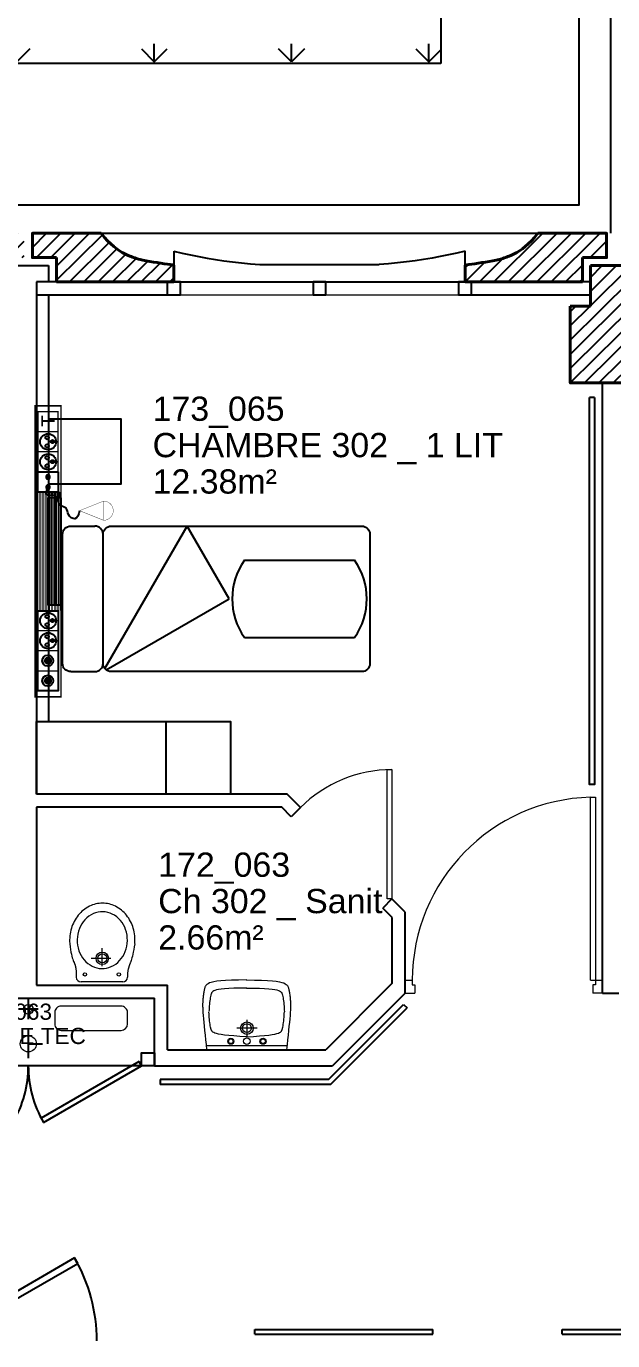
# Model space of a CAD drawing. Header units: metres. Extents: x 143.8 to 210.8, y 45.3 to 115.9.
# Drawn here: x 170.89 to 174.51, y 60.65 to 68.78 of the extents above; entities that cross this region are included whole.
import ezdxf

# ---------------------------------------------------------------- set-up
doc = ezdxf.new("R2010")
doc.units = ezdxf.units.M
doc.header["$LTSCALE"] = 0.6
doc.header["$MEASUREMENT"] = 0
doc.linetypes.add('CONTINU', pattern=[0])
doc.linetypes.add('HIDDEN2', pattern=[0.1875, 0.125, -0.0625])
doc.layers.get('0').update_dxf_attribs({"linetype": 'CONTINUOUS'})
for name, color, linetype in [('009 main courant', 181, 'CONTINUOUS'), ('010 Equipement CH', 7, 'CONTINUOUS'), ('400 Lits', 150, 'CONTINUOUS'), ('A_AGENC', 204, 'CONTINUOUS'), ('A_EQMP', 142, 'CONTINUOUS'), ('A_Etiqu_Gaine', 8, 'CONTINUOUS'), ('A_Etiqu_Gaine_code', 8, 'CONTINUOUS'), ('A_Etiqu_Local', 8, 'CONTINUOUS'), ('A_HACH_STRUC', 7, 'CONTINUOUS'), ('A_MUR_CLOIS', 8, 'CONTINU'), ('A_MURS_ALÈG', 7, 'CONTINU'), ('A_VEGETATION', 3, 'CONTINUOUS')]:
    doc.layers.add(name, color=color, linetype=linetype)
for name, color, linetype, lineweight in [('A_CHASS', 4, 'CONTINU', 0), ('A_MURS_STRU', 7, 'CONTINU', 40), ('A_PORTE', 8, 'CONTINU', 0), ('A_SANI', 5, 'CONTINU', 0)]:
    doc.layers.add(name, color=color, linetype=linetype, lineweight=lineweight)
doc.styles.add('Attribut', font='arial.ttf')
pattern_1 = [(0, (-148.712983, -85.579135), (0.0046875, 0.009375), [0, -0.009375])]

# ---------------------------------------------------------------- blocks, each defined once
blk = doc.blocks.new('TIRETTE-LIT')
at = {"layer": 'A_EQMP'}
h = blk.add_hatch(color=256, dxfattribs=at)
h.paths.add_polyline_path([(8.95, 3.75, 1), (6.05, 3.75, 1)])
h.paths.add_polyline_path([(6.05, -3.75, 1), (8.95, -3.75, 1)])
for p, q in [((0, 7.5), (0, -7.5)), ((15, 7.5), (0, 7.5)), ((15, -7.5), (15, 7.5)), ((0, -7.5), (15, -7.5))]:
    blk.add_line(p, q, dxfattribs=at)
at = {"layer": 'A_EQMP', "const_width": 0.24}
for points in [[(31.04, 21.42), (49.04, 28.62)], [(31.04, 21.42), (49.04, 14.22)], [(49.04, 28.62), (49.04, 14.22)]]:
    blk.add_lwpolyline(points, dxfattribs=at)
for points in [[(49.04, 14.22, 1), (49.04, 28.62, 1)], [(49.04, 27.42, 1.477033), (49.04, 27.42)]]:
    blk.add_lwpolyline(points, format="xyb", dxfattribs=at)
at = {"layer": 'A_EQMP'}
for centre in [(7.5, 3.75), (7.5, -3.75)]:
    blk.add_circle(centre, 1.45, dxfattribs=at)
blk.add_spline([(31.1, 21.54), (27.52, 27.45), (22.69, 24.22), (21.08, 19.57), (16.82, 17.32), (12.68, 10.42), (6.83, 9.91), (7.17, 3.87)], degree=3, dxfattribs=at)
blk = doc.blocks.new('A$C01C47C35')
at = {"layer": 'A_EQMP', "linetype": 'HIDDEN2'}
for points in [[(0.1237, 0.4052, 1), (0.0853, 0.4052, 1)], [(0.2478, 0.4052, 1), (0.2095, 0.4052, 1)], [(0.3424, 0.3767, 1), (0.3629, 0.3767, 1)], [(0.4665, 0.3767, 1), (0.487, 0.3767, 1)], [(1.4493, 0.3767, 1), (1.4697, 0.3767, 1)], [(1.5734, 0.3767, 1), (1.5939, 0.3767, 1)]]:
    blk.add_hatch(color=256, dxfattribs=at).paths.add_polyline_path(points)
at = {"layer": 'A_EQMP', "linetype": 'Continuous'}
h = blk.add_hatch(dxfattribs=at)
h.set_pattern_fill('DOTS', color=256, scale=0.15, style=0)
h.set_pattern_definition(pattern_1)
edge = h.paths.add_edge_path()
edge.add_line((1.2716, 0.4664), (1.2726, 0.4664))
edge.add_line((1.2726, 0.4664), (1.2726, 0.4839))
edge.add_line((1.2726, 0.4839), (0.5387, 0.4839))
edge.add_line((0.5387, 0.4839), (0.5387, 0.3239))
edge.add_line((0.5387, 0.3239), (0.574, 0.3239))
edge.add_line((0.574, 0.3239), (0.574, 0.4066))
edge.add_line((0.574, 0.4066), (0.905, 0.4066))
edge.add_line((0.905, 0.4066), (1.236, 0.4066))
edge.add_line((1.236, 0.4066), (1.236, 0.3499))
edge.add_spline(control_points=[(1.236, 0.3499), (1.2411, 0.3527), (1.2564, 0.3661), (1.2412, 0.4135), (1.2624, 0.4158), (1.2716, 0.4145)], knot_values=[28.337457, 28.337457, 28.337457, 28.337457, 30.502349, 36.382785, 39.476515, 39.476515, 39.476515, 39.476515], degree=3, periodic=0)
edge.add_line((1.2716, 0.4145), (1.2716, 0.4664))
at = {"layer": 'A_EQMP'}
h = blk.add_hatch(dxfattribs=at)
h.set_pattern_fill('PLASTI', color=1, scale=0.16551, style=0)
h.set_pattern_definition([(360, (-8.3594, 6.80946), (1e-17, 0.04137741), []), (360, (-8.3594, 6.81463), (1e-17, 0.04137741), []), (360, (-8.3594, 6.819804), (1e-17, 0.04137741), []), (360, (-8.3594, 6.83532), (1e-17, 0.04137741), [])])
h.paths.add_polyline_path([(1.236, 0.3239), (1.236, 0.4066), (0.905, 0.4066), (0.574, 0.4066), (0.574, 0.3239)])
at = {"layer": 'A_EQMP', "linetype": 'Continuous'}
h = blk.add_hatch(dxfattribs=at)
h.set_pattern_fill('DOTS', color=256, scale=0.15, style=0)
h.set_pattern_definition(pattern_1)
edge = h.paths.add_edge_path()
edge.add_spline(control_points=[(1.2716, 0.4145), (1.2624, 0.4158), (1.2412, 0.4135), (1.2564, 0.3661), (1.2411, 0.3527), (1.236, 0.3499)], knot_values=[28.337457, 28.337457, 28.337457, 28.337457, 31.431187, 37.311623, 39.476515, 39.476515, 39.476515, 39.476515], degree=3, periodic=0)
edge.add_line((1.236, 0.3499), (1.236, 0.3239))
edge.add_line((1.236, 0.3239), (1.2739, 0.3239))
edge.add_line((1.2739, 0.3239), (1.2739, 0.3423))
edge.add_line((1.2739, 0.3423), (1.2722, 0.3423))
edge.add_line((1.2722, 0.3423), (1.2722, 0.3423))
edge.add_line((1.2722, 0.3423), (1.2716, 0.3423))
edge.add_line((1.2716, 0.3423), (1.2716, 0.4145))
at = {"layer": 'A_EQMP'}
for p, q in [((0.574, 0.4066), (0.574, 0.3239)), ((0.905, 0.4066), (0.574, 0.4066)), ((0.905, 0.4066), (1.236, 0.4066)), ((1.236, 0.3239), (1.236, 0.4066)), ((0.574, 0.3239), (1.236, 0.3239))]:
    blk.add_line(p, q, dxfattribs=at)
for points, const_width in [([(1.805, 0.3239), (1.805, 0.4839), (0.005, 0.4839), (0.005, 0.3239)], 0.01), ([(0.5378, 0.3423), (0.5378, 0.4664), (0.0412, 0.4664), (0.0412, 0.3423)], 0.00828), ([(1.7688, 0.3423), (1.7688, 0.4664), (1.2722, 0.4664), (1.2722, 0.3423)], 0.00828)]:
    blk.add_lwpolyline(points, close=True, dxfattribs=dict(at, const_width=const_width))
at = {"layer": 'A_EQMP', "linetype": 'Continuous'}
blk.add_lwpolyline([(0.0412, 0.4664), (0.5378, 0.4664), (0.5378, 0.3423), (0.0412, 0.3423)], close=True, dxfattribs=at)
at = {"layer": 'A_EQMP', "const_width": 0.00828}
for points in [[(0.1654, 0.4664), (0.1654, 0.3423)], [(0.2895, 0.4664), (0.2895, 0.3423)], [(0.2895, 0.4664), (0.2895, 0.3423)], [(0.4136, 0.4664), (0.4136, 0.3423)], [(1.3964, 0.4664), (1.3964, 0.3423)], [(1.5205, 0.4664), (1.5205, 0.3423)], [(1.6446, 0.4664), (1.6446, 0.3423)], [(1.7688, 0.4664), (1.7688, 0.3423)]]:
    blk.add_lwpolyline(points, dxfattribs=at)
at = {"layer": 'A_EQMP'}
for centre, radius in [((0.1045, 0.4058), 0.0338), ((0.1045, 0.4052), 0.0192), ((0.2286, 0.4058), 0.0338), ((0.2286, 0.4052), 0.0192), ((0.3517, 0.4036), 0.0493), ((0.4759, 0.4036), 0.0493), ((1.4586, 0.4036), 0.0493), ((1.5827, 0.4036), 0.0493)]:
    blk.add_circle(centre, radius, dxfattribs=at)
at = {"layer": 'A_EQMP', "linetype": 'HIDDEN2'}
for centre in [(0.3265, 0.41), (0.3769, 0.41), (0.4506, 0.41), (0.5011, 0.41), (1.4334, 0.41), (1.4838, 0.41), (1.5575, 0.41), (1.6079, 0.41), (0.3526, 0.3767), (0.4768, 0.3767), (1.4595, 0.3767), (1.5836, 0.3767)]:
    blk.add_circle(centre, 0.0102, dxfattribs=at)
at = {"layer": 'A_EQMP', "linetype": 'HIDDEN2', "xscale": -0.00827548159, "yscale": 0.00827548159, "zscale": 0.00827548159, "rotation": 90}
blk.add_blockref('TIRETTE-LIT', (1.3337, 0.4664), dxfattribs=at)
at = {"layer": 'A_EQMP', "linetype": 'HIDDEN2', "insert": (1.6759, 0.4453), "char_height": 0.082755, "width": 0.124132, "attachment_point": 1}
blk.add_mtext('\\fArial|b0|i0|c0|p34;T', dxfattribs=at)
blk = doc.blocks.new('A_Etiqu_Local')
at = {"style": 'Attribut', "flags": 1}
for tag, p in [('CODE_HOPITAL', (-0.4463, 1.632)), ('CODE_SITE', (-0.4463, 1.407)), ('CODE_BATIMENT', (-0.4463, 1.182)), ('CODE_SECTEUR', (-0.4463, 0.957)), ('CODE_ETAGE', (-0.4463, 0.732)), ('NOM_NORMALISE', (-0.4463, -0.843)), ('SECTEUR_ACTIVITE', (-0.4463, -1.068)), ('SOUS_SECTEUR_ACTIVITE', (-0.4463, -1.293)), ('VOLUME', (-0.4463, -1.518)), ('SERVICE', (-0.4463, -1.743)), ('CODE_UG', (-0.4463, -1.968)), ('CODE_UA', (-0.4463, -2.193)), ('CODE_POLE', (-0.4463, -2.418)), ('OCCUPANT_EXTERNE', (-0.4463, -2.643)), ('DISPONIBILITE', (-0.4463, -2.868)), ('ACCES_HANDICAPES', (-0.4463, -3.093)), ('NATURE_SOL', (-0.4463, -3.318)), ('RISQUE_LABORATOIRE', (-0.4463, -3.543)), ('AMIANTE', (-0.4463, -3.768))]:
    blk.add_attdef(tag, p, '', height=0.15, dxfattribs=at)
at = {"layer": 'A_Etiqu_Local', "style": 'Attribut'}
for tag, p in [('CODE_PIECE', (-0.4463, 0.282)), ('NOM_USAGE', (-0.4463, 0.057)), ('SURFACE', (-0.4463, -0.168))]:
    blk.add_attdef(tag, p, '', height=0.15, dxfattribs=at)
blk = doc.blocks.new('A_Etiqu_Gaine')
at = {"style": 'Attribut', "flags": 1}
for tag, p in [('CODE_HOPITAL', (-0.4323, 0.8651)), ('CODE_SITE', (-0.4323, 0.7151)), ('CODE_BATIMENT', (-0.4323, 0.5651)), ('CODE_SECTEUR', (-0.4323, 0.4151)), ('CODE_ETAGE', (-0.4323, 0.2651)), ('NOM_NORMALISE', (-0.4323, -0.3349)), ('SECTEUR_ACTIVITE', (-0.4323, -0.4849)), ('SOUS_SECTEUR_ACTIVITE', (-0.4323, -0.6349)), ('SURFACE', (-0.4323, -0.7849)), ('CODE_UG', (-0.4323, -0.9349)), ('CODE_POLE', (-0.4323, -1.0849)), ('AMIANTE', (-0.4323, -1.2349))]:
    blk.add_attdef(tag, p, '', height=0.1, dxfattribs=at)
at = {"layer": 'A_Etiqu_Gaine', "style": 'Attribut'}
blk.add_attdef('NOM_USAGE', (-0.4323, -0.1849), '', height=0.1, dxfattribs=at)
at = {"layer": 'A_Etiqu_Gaine_code', "style": 'Attribut'}
blk.add_attdef('CODE_PIECE', (-0.4323, -0.0349), '', height=0.1, dxfattribs=at)
blk = doc.blocks.new('BROCA2-G343')
at = {"layer": '400 Lits', "linetype": 'Continuous'}
for p, q in [((26.124886, 20.499994), (26.274879, 20.499994)), ((26.33577, 19.618849), (26.844498, 20.499994)), ((27.104309, 20.049994), (26.844498, 20.499994)), ((26.324883, 19.649992), (26.324883, 20.449995)), ((26.343739, 19.61088), (27.104309, 20.049994)), ((26.124886, 19.599993), (26.274879, 19.599993))]:
    blk.add_line(p, q, dxfattribs=at)
for points in [[(26.124886, 19.599993, -0.414213), (26.074886, 19.649992), (26.074883, 20.449995, -0.414214), (26.124886, 20.499995)], [(26.274879, 19.599993, 0.414213), (26.324879, 19.649992), (26.324883, 20.449995, 0.414214), (26.274879, 20.499995)], [(26.374886, 19.599993, -0.414213), (26.324886, 19.649992), (26.324883, 20.449995, -0.414214), (26.374886, 20.499995)], [(26.374611, 20.499994), (27.924881, 20.499994, -0.414213), (27.974881, 20.449995), (27.974884, 19.649992, -0.414214), (27.924881, 19.599992), (26.374611, 19.599993)]]:
    blk.add_lwpolyline(points, format="xyb", dxfattribs=at)
blk = doc.blocks.new('BROCA2-G382')
at = {"layer": '400 Lits', "linetype": 'Continuous'}
for p, q in [((24.019503, 20.288546), (24.701082, 20.288546)), ((24.019503, 19.811441), (24.701082, 19.811441))]:
    blk.add_line(p, q, dxfattribs=at)
for start, end in [(145.007771, 214.992539), (325.007913, 34.99193)]:
    blk.add_arc((24.360292, 20.049994), 0.415985, start, end, dxfattribs=at)

msp = doc.modelspace()

# ---------------------------------------------------------------- hatches: boundary and pattern name
at = {"layer": 'A_HACH_STRUC'}
h = msp.add_hatch(dxfattribs=at)
h.set_pattern_fill('ANSI31', color=8, scale=0.5, angle=359.76959, style=0)
h.set_pattern_definition([(44.7696, (170.00019, 67.19617), (-0.044016, 0.0443715), [])])
h.paths.add_polyline_path([(170.7253, 67.3462), (170.8752, 67.3462), (170.8752, 67.4962), (170.4502, 67.4962), (170.4298, 67.4713), (170.4101, 67.4496), (170.3909, 67.4306), (170.3722, 67.4143), (170.3541, 67.4003), (170.3366, 67.3883), (170.3196, 67.378), (170.3032, 67.3693), (170.2872, 67.3618), (170.2718, 67.3552), (170.2643, 67.3522), (170.2569, 67.3493), (170.2494, 67.3466), (170.2419, 67.344), (170.2343, 67.3415), (170.2264, 67.3392), (170.2182, 67.3369), (170.2098, 67.3347), (170.2009, 67.3325), (170.1915, 67.3304), (170.1712, 67.3263), (170.1494, 67.3224), (170.1268, 67.3186), (170.1039, 67.315), (170.0816, 67.3116), (170.0603, 67.3085), (170.0409, 67.3056), (170.024, 67.3031), (170.0101, 67.3009), (170.0002, 67.299), (170.0002, 67.1962), (170.0402, 67.1962), (170.7215, 67.1962), (170.7253, 67.2)])
h.paths.add_polyline_path([(171.4638, 67.3883), (171.4462, 67.4003), (171.4282, 67.4143), (171.4095, 67.4306), (171.3903, 67.4496), (171.3705, 67.4713), (171.3502, 67.4962), (170.9252, 67.4962), (170.9252, 67.3462), (171.0751, 67.3462), (171.0751, 67.1962), (171.8002, 67.1962), (171.8002, 67.299), (171.7903, 67.3009), (171.7764, 67.3031), (171.7595, 67.3056), (171.7401, 67.3085), (171.7188, 67.3116), (171.6965, 67.315), (171.6736, 67.3186), (171.651, 67.3224), (171.6292, 67.3263), (171.6089, 67.3304), (171.5995, 67.3325), (171.5906, 67.3347), (171.5821, 67.3369), (171.574, 67.3392), (171.5661, 67.3415), (171.5585, 67.344), (171.5509, 67.3466), (171.5435, 67.3493), (171.5316, 67.3539), (171.5132, 67.3618), (171.4972, 67.3693), (171.4808, 67.378)])
h = msp.add_hatch(dxfattribs=at)
h.set_pattern_fill('ANSI31', color=8, scale=0.5, angle=359.76959, style=0)
h.set_pattern_definition([(44.7696, (173.60019, 67.19617), (-0.044016, 0.0443715), [])])
h.paths.add_polyline_path([(174.3253, 67.3462), (174.4752, 67.3462), (174.4752, 67.4962), (174.0502, 67.4962), (174.0298, 67.4713), (174.0101, 67.4496), (173.9909, 67.4306), (173.9722, 67.4143), (173.9541, 67.4003), (173.9366, 67.3883), (173.9196, 67.378), (173.9032, 67.3693), (173.8872, 67.3618), (173.8718, 67.3552), (173.8643, 67.3522), (173.8569, 67.3493), (173.8494, 67.3466), (173.8419, 67.344), (173.8343, 67.3415), (173.8264, 67.3392), (173.8182, 67.3369), (173.8098, 67.3347), (173.8009, 67.3325), (173.7915, 67.3304), (173.7712, 67.3263), (173.7494, 67.3224), (173.7268, 67.3186), (173.7039, 67.315), (173.6816, 67.3116), (173.6603, 67.3085), (173.6409, 67.3056), (173.624, 67.3031), (173.6101, 67.3009), (173.6002, 67.299), (173.6002, 67.1962), (173.6402, 67.1962), (174.3253, 67.1962)])
h = msp.add_hatch(dxfattribs=at)
h.set_pattern_fill('ANSI31', color=8, scale=0.5, angle=359.76959, style=0)
h.set_pattern_definition([(44.7696, (174.24985, 66.57117), (-0.044016, 0.0443715), [])])
h.paths.add_polyline_path([(174.7499, 67.0462), (174.625, 67.0462), (174.625, 67.2962), (174.3753, 67.2962), (174.3753, 67.0462), (174.2499, 67.0462), (174.2499, 66.5712), (174.5498, 66.5712), (174.7499, 66.5712)])

# ---------------------------------------------------------------- linework, layer by layer
at = {"layer": '009 main courant', "color": 8, "linetype": 'Continuous'}
for p, q in [((174.3999, 66.4812), (174.3699, 66.4812)), ((172.7554, 62.2615), (173.2201, 62.7261)), ((172.7678, 62.2315), (173.2413, 62.7049)), ((173.2201, 62.7261), (173.2413, 62.7049)), ((171.7145, 62.2615), (171.7144, 62.2315)), ((172.7554, 62.2615), (171.7144, 62.2615)), ((172.7678, 62.2315), (171.7144, 62.2315)), ((172.2998, 60.7161), (173.3998, 60.7161)), ((172.2998, 60.6861), (172.2998, 60.7161)), ((172.2998, 60.6861), (173.3998, 60.6861)), ((173.3998, 60.6861), (173.3998, 60.7161)), ((174.1998, 60.7161), (178.7999, 60.7161)), ((174.1998, 60.6861), (174.1998, 60.7161)), ((174.1998, 60.6861), (178.7999, 60.6861))]:
    msp.add_line(p, q, dxfattribs=at)
msp.add_lwpolyline([(174.3999, 66.4812), (174.3999, 64.0862), (174.3699, 64.0862), (174.3699, 66.4812)], dxfattribs=at)
at = {"layer": 'A_AGENC', "color": 8, "linetype": 'Continuous'}
for p, q in [((171.5849, 62.3723), (170.9787, 62.0223)), ((171.5999, 62.3463), (171.5849, 62.3723)), ((171.6799, 62.3463), (170.1199, 62.3463)), ((170.9937, 61.9963), (171.5999, 62.3463)), ((170.9787, 62.0223), (170.9937, 61.9963)), ((171.1864, 61.158), (170.2998, 60.6461)), ((171.2056, 61.1247), (171.1864, 61.158)), ((170.319, 60.6128), (171.2056, 61.1247))]:
    msp.add_line(p, q, dxfattribs=at)
msp.add_lwpolyline([(171.5999, 62.3463), (171.5999, 62.4263), (171.6799, 62.4263), (171.6799, 62.3463)], dxfattribs=at)
for centre, radius, start, end in [((170.1999, 62.3463), 0.7, 330.00002, 0.00001), ((171.5999, 62.3463), 0.7, 180.00001, 210), ((170.2998, 60.6461), 1.0238, 0.00001, 30)]:
    msp.add_arc(centre, radius, start, end, dxfattribs=at)
at = {"layer": 'A_CHASS', "color": 8, "linetype": 'Continuous'}
for p, q in [((173.5602, 67.1962), (171.8402, 67.1962)), ((171.8402, 67.1162), (173.5602, 67.1162))]:
    msp.add_line(p, q, dxfattribs=at)
at = {"layer": 'A_EQMP', "color": 8, "linetype": 'Continuous'}
for p, q in [((171.0247, 67.1162), (171.0248, 64.4763)), ((171.7499, 64.4763), (171.7499, 64.0263)), ((170.9613, 62.6963), (170.8383, 62.6963)), ((170.8998, 62.7578), (170.8998, 62.6348)), ((170.8998, 62.5704), (170.8998, 62.3947)), ((170.8998, 62.4825), (170.9877, 62.4825))]:
    msp.add_line(p, q, dxfattribs=at)
for points in [[(171.0247, 65.9462), (171.4747, 65.9462), (171.4747, 66.3462), (171.0247, 66.3462)], [(170.9499, 64.0263), (170.9499, 64.4763), (172.1499, 64.4763), (172.1499, 64.0263)]]:
    msp.add_lwpolyline(points, close=True, dxfattribs=at)
at = {"layer": 'A_MUR_CLOIS', "color": 8, "linetype": 'Continuous'}
for p, q in [((170.7753, 67.2962), (171.0251, 67.2962)), ((171.0251, 67.2962), (171.0251, 67.1962)), ((170.9502, 67.1962), (170.9499, 64.0263)), ((171.8402, 67.1962), (170.9502, 67.1962)), ((174.3753, 67.1962), (173.5602, 67.1962)), ((174.4498, 62.7963), (174.4498, 66.5712)), ((172.5001, 64.0263), (170.9499, 64.0263)), ((172.5822, 63.9441), (172.5001, 64.0263)), ((170.9499, 63.9463), (170.9499, 62.8458)), ((172.4669, 63.9463), (170.9499, 63.9463)), ((172.5257, 63.8876), (172.4669, 63.9463)), ((172.5822, 63.9441), (172.5257, 63.8876)), ((173.1479, 63.3785), (173.0913, 63.3219)), ((173.2301, 63.2963), (173.1479, 63.3785)), ((173.1501, 63.2632), (173.0913, 63.3219)), ((173.1501, 62.8577), (173.1501, 63.2632)), ((173.2301, 62.7963), (173.2301, 63.2963)), ((173.1501, 62.8577), (172.7387, 62.4463)), ((170.9499, 62.8458), (171.7599, 62.8458)), ((171.7599, 62.4463), (171.7599, 62.8458)), ((173.2301, 62.7963), (172.7801, 62.3463)), ((174.4498, 62.7963), (174.5498, 62.7963)), ((170.1199, 62.7658), (171.6799, 62.7658)), ((171.6799, 62.3463), (171.6799, 62.7658)), ((171.7599, 62.4463), (172.7387, 62.4463)), ((171.6799, 62.3463), (172.7801, 62.3463))]:
    msp.add_line(p, q, dxfattribs=at)
for points in [[(170.9502, 67.1962), (170.9502, 67.1162), (171.8402, 67.1162)], [(171.7602, 67.1162), (171.7602, 67.1962)], [(171.8402, 67.1162), (171.8402, 67.1962)], [(173.5602, 67.1962), (173.5602, 67.1162), (174.3753, 67.1162)], [(173.6402, 67.1162), (173.6402, 67.1962)], [(174.3753, 67.1162), (174.3753, 67.1962)]]:
    msp.add_lwpolyline(points, dxfattribs=at)
msp.add_lwpolyline([(172.6602, 67.1962), (172.6602, 67.1162), (172.7402, 67.1162), (172.7402, 67.1962)], close=True, dxfattribs=at)
at = {"layer": 'A_MURS_ALÈG', "color": 8, "ltscale": 200}
for p, q in [((171.3502, 67.4962), (174.0502, 67.4962)), ((171.8002, 67.3862), (171.8002, 67.1962)), ((171.8002, 67.3862), (171.8514, 67.3737)), ((171.8514, 67.3737), (171.9024, 67.3623)), ((171.9024, 67.3623), (171.9535, 67.352)), ((171.9535, 67.352), (172.0048, 67.3426)), ((172.0048, 67.3426), (172.0567, 67.3342)), ((172.0567, 67.3342), (172.1093, 67.3265)), ((172.1093, 67.3265), (172.1627, 67.3196)), ((173.2911, 67.3265), (173.2376, 67.3196)), ((173.3437, 67.3342), (173.2911, 67.3265)), ((173.3956, 67.3426), (173.3437, 67.3342)), ((173.4469, 67.352), (173.3956, 67.3426)), ((173.498, 67.3623), (173.4469, 67.352)), ((173.549, 67.3737), (173.498, 67.3623)), ((173.6002, 67.3862), (173.549, 67.3737)), ((173.6002, 67.1962), (173.6002, 67.3862)), ((172.1627, 67.3196), (172.2174, 67.3134)), ((172.2174, 67.3134), (172.2733, 67.3078)), ((172.2733, 67.3078), (172.3308, 67.3028)), ((172.3308, 67.3028), (173.0696, 67.3028)), ((173.1271, 67.3078), (173.0696, 67.3028)), ((173.183, 67.3134), (173.1271, 67.3078)), ((173.2376, 67.3196), (173.183, 67.3134)), ((171.8002, 67.1962), (173.6002, 67.1962))]:
    msp.add_line(p, q, dxfattribs=at)
at = {"layer": 'A_MURS_STRU', "color": 8, "linetype": 'Continuous'}
for p, q in [((171.0751, 67.3462), (171.0751, 67.1962)), ((174.3253, 67.3462), (174.3253, 67.1962)), ((171.8002, 67.299), (171.8002, 67.1962)), ((173.6002, 67.299), (173.6002, 67.1962)), ((174.3753, 67.2962), (174.625, 67.2962)), ((174.3753, 67.2962), (174.3753, 67.0462)), ((171.8002, 67.1962), (171.0751, 67.1962)), ((173.6002, 67.1962), (174.3253, 67.1962)), ((174.2499, 67.0462), (174.3753, 67.0462))]:
    msp.add_line(p, q, dxfattribs=at)
for points in [[(171.0751, 67.3462), (170.9252, 67.3462), (170.9252, 67.4962), (171.3502, 67.4962)], [(171.3502, 67.4962), (171.3705, 67.4713), (171.3903, 67.4496), (171.4095, 67.4306), (171.4282, 67.4143), (171.4462, 67.4003), (171.4638, 67.3883), (171.4808, 67.378), (171.4972, 67.3693), (171.5132, 67.3618), (171.5285, 67.3552), (171.5285, 67.3552), (171.5361, 67.3522), (171.5435, 67.3493), (171.5509, 67.3466), (171.5585, 67.344), (171.5661, 67.3415), (171.574, 67.3392), (171.5821, 67.3369), (171.5906, 67.3347), (171.5995, 67.3325), (171.6089, 67.3304), (171.6089, 67.3304), (171.6292, 67.3263), (171.651, 67.3224), (171.6736, 67.3186), (171.6965, 67.315), (171.7188, 67.3116), (171.7401, 67.3085), (171.7595, 67.3056), (171.7764, 67.3031), (171.7903, 67.3009), (171.8003, 67.299)], [(174.0502, 67.4962), (174.0298, 67.4713), (174.0101, 67.4496), (173.9909, 67.4306), (173.9722, 67.4143), (173.9541, 67.4003), (173.9366, 67.3883), (173.9196, 67.378), (173.9032, 67.3693), (173.8872, 67.3618), (173.8718, 67.3552), (173.8718, 67.3552), (173.8643, 67.3522), (173.8569, 67.3493), (173.8494, 67.3466), (173.8419, 67.344), (173.8343, 67.3415), (173.8264, 67.3392), (173.8182, 67.3369), (173.8098, 67.3347), (173.8009, 67.3325), (173.7915, 67.3304), (173.7915, 67.3304), (173.7712, 67.3263), (173.7494, 67.3224), (173.7268, 67.3186), (173.7039, 67.315), (173.6816, 67.3116), (173.6603, 67.3085), (173.6409, 67.3056), (173.624, 67.3031), (173.6101, 67.3009), (173.6001, 67.299)], [(174.3253, 67.3462), (174.4752, 67.3462), (174.4752, 67.4962), (174.0502, 67.4962)], [(174.2499, 67.0462), (174.2499, 66.5712), (174.7499, 66.5712)]]:
    msp.add_lwpolyline(points, dxfattribs=at)
at = {"layer": 'A_PORTE', "color": 8, "linetype": 'Continuous'}
for p, q in [((174.3759, 62.8763), (174.3759, 64.0079)), ((174.3759, 64.0079), (174.4059, 64.0079)), ((174.4059, 64.0079), (174.4059, 62.8485)), ((173.2301, 62.7963), (173.2301, 62.8763)), ((173.2301, 62.8763), (173.2739, 62.8763)), ((173.2739, 62.8763), (173.2739, 62.8485)), ((174.3759, 62.8763), (174.4498, 62.8763)), ((174.4498, 62.7963), (174.4498, 62.8763)), ((173.2301, 62.7963), (173.2899, 62.7963)), ((173.2739, 62.8485), (173.2899, 62.8485)), ((173.2899, 62.8485), (173.2899, 62.7963)), ((174.3899, 62.8485), (174.3899, 62.7963)), ((174.4059, 62.8485), (174.3899, 62.8485)), ((174.4498, 62.7963), (174.3899, 62.7963))]:
    msp.add_line(p, q, dxfattribs=at)
msp.add_lwpolyline([(173.1179, 63.3785), (173.1179, 64.1785), (173.1479, 64.1785), (173.1479, 63.3785)], close=True, dxfattribs=at)
msp.add_arc((173.1479, 63.3785), 0.8, 90, 135.00001, dxfattribs=at)
at = {"layer": 'A_PORTE', "color": 8}
msp.add_arc((174.4059, 62.8763), 1.132, 91.51862, 180, dxfattribs=at)
at = {"layer": 'A_SANI', "color": 8, "linetype": 'Continuous'}
for p, q in [((171.3572, 62.9628), (171.3572, 63.0751)), ((171.2888, 63.0116), (171.4109, 63.0116)), ((171.196, 62.8978), (171.1962, 62.8947)), ((171.4833, 62.8658), (171.2261, 62.8658)), ((171.5134, 62.8978), (171.5133, 62.8947)), ((172.011, 62.8547), (172.0043, 62.8502)), ((172.0197, 62.8589), (172.011, 62.8547)), ((172.0312, 62.8628), (172.0197, 62.8589)), ((172.0463, 62.8662), (172.0312, 62.8628)), ((172.0656, 62.8693), (172.0463, 62.8662)), ((172.0899, 62.872), (172.0656, 62.8693)), ((172.1199, 62.8742), (172.0899, 62.872)), ((172.1563, 62.876), (172.1199, 62.8742)), ((172.1998, 62.8773), (172.1563, 62.876)), ((172.2513, 62.878), (172.1998, 62.8773)), ((172.2473, 62.878), (172.2988, 62.8773)), ((172.2988, 62.8773), (172.3423, 62.876)), ((172.3423, 62.876), (172.3787, 62.8742)), ((172.3787, 62.8742), (172.4087, 62.872)), ((172.4087, 62.872), (172.433, 62.8693)), ((172.433, 62.8693), (172.4523, 62.8662)), ((172.4523, 62.8662), (172.4674, 62.8628)), ((172.4674, 62.8628), (172.4789, 62.8589)), ((172.4789, 62.8589), (172.4876, 62.8547)), ((172.4876, 62.8547), (172.4942, 62.8502)), ((171.9809, 62.7734), (171.9802, 62.7669)), ((171.9816, 62.78), (171.9809, 62.7734)), ((171.9824, 62.7865), (171.9816, 62.78)), ((171.9833, 62.793), (171.9824, 62.7865)), ((171.9842, 62.7993), (171.9833, 62.793)), ((171.9852, 62.8053), (171.9842, 62.7993)), ((171.9862, 62.8111), (171.9852, 62.8053)), ((171.9872, 62.8164), (171.9862, 62.8111)), ((171.9883, 62.8212), (171.9872, 62.8164)), ((171.9894, 62.8257), (171.9883, 62.8212)), ((171.9906, 62.8297), (171.9894, 62.8257)), ((171.992, 62.8334), (171.9906, 62.8297)), ((171.9935, 62.8367), (171.992, 62.8334)), ((171.9951, 62.8398), (171.9935, 62.8367)), ((171.997, 62.8427), (171.9951, 62.8398)), ((171.9992, 62.8453), (171.997, 62.8427)), ((172.0016, 62.8478), (171.9992, 62.8453)), ((172.0043, 62.8502), (172.0016, 62.8478)), ((172.4942, 62.8502), (172.497, 62.8478)), ((172.497, 62.8478), (172.4994, 62.8453)), ((172.4994, 62.8453), (172.5016, 62.8427)), ((172.5016, 62.8427), (172.5035, 62.8398)), ((172.5035, 62.8398), (172.5051, 62.8367)), ((172.5051, 62.8367), (172.5066, 62.8334)), ((172.5066, 62.8334), (172.508, 62.8297)), ((172.508, 62.8297), (172.5092, 62.8257)), ((172.5092, 62.8257), (172.5103, 62.8212)), ((172.5103, 62.8212), (172.5114, 62.8164)), ((172.5114, 62.8164), (172.5124, 62.8111)), ((172.5124, 62.8111), (172.5134, 62.8053)), ((172.5134, 62.8053), (172.5144, 62.7993)), ((172.5144, 62.7993), (172.5153, 62.793)), ((172.5153, 62.793), (172.5162, 62.7865)), ((172.5162, 62.7865), (172.517, 62.78)), ((172.517, 62.78), (172.5177, 62.7734)), ((172.5177, 62.7734), (172.5184, 62.7669)), ((171.9777, 62.7315), (171.9775, 62.7259)), ((171.9775, 62.7259), (171.9775, 62.7201)), ((171.9775, 62.7201), (171.9776, 62.714)), ((171.9776, 62.714), (171.9778, 62.7076)), ((171.9779, 62.7371), (171.9777, 62.7315)), ((171.9778, 62.7076), (171.978, 62.7008)), ((171.9782, 62.7427), (171.9779, 62.7371)), ((171.978, 62.7008), (171.9784, 62.6935)), ((171.9785, 62.7484), (171.9782, 62.7427)), ((171.9784, 62.6935), (171.9795, 62.6772)), ((171.979, 62.7543), (171.9785, 62.7484)), ((171.9796, 62.7605), (171.979, 62.7543)), ((171.9802, 62.7669), (171.9796, 62.7605)), ((172.5184, 62.7669), (172.519, 62.7605)), ((172.519, 62.7605), (172.5196, 62.7543)), ((172.5202, 62.6935), (172.5191, 62.6772)), ((172.5196, 62.7543), (172.52, 62.7484)), ((172.52, 62.7484), (172.5204, 62.7427)), ((172.5206, 62.7008), (172.5202, 62.6935)), ((172.5204, 62.7427), (172.5207, 62.7371)), ((172.5208, 62.7076), (172.5206, 62.7008)), ((172.5207, 62.7371), (172.5209, 62.7315)), ((172.521, 62.714), (172.5208, 62.7076)), ((172.5209, 62.7315), (172.521, 62.7259)), ((172.521, 62.7259), (172.5211, 62.7201)), ((172.5211, 62.7201), (172.521, 62.714)), ((171.9795, 62.6772), (171.9809, 62.6586)), ((171.9809, 62.6586), (171.9827, 62.6379)), ((171.9827, 62.6379), (171.9848, 62.6153)), ((171.9848, 62.6153), (171.9872, 62.5908)), ((172.2513, 62.6309), (172.2513, 62.5288)), ((172.5138, 62.6153), (172.5114, 62.5908)), ((172.5159, 62.6379), (172.5138, 62.6153)), ((172.5177, 62.6586), (172.5159, 62.6379)), ((172.5191, 62.6772), (172.5177, 62.6586)), ((171.9872, 62.5908), (171.9898, 62.5647)), ((171.9898, 62.5647), (171.9926, 62.537)), ((171.9926, 62.537), (171.9955, 62.508)), ((172.3145, 62.5798), (172.188, 62.5798)), ((172.506, 62.537), (172.5031, 62.508)), ((172.5088, 62.5647), (172.506, 62.537)), ((172.5114, 62.5908), (172.5088, 62.5647)), ((171.9955, 62.508), (171.9985, 62.4777)), ((171.9985, 62.4777), (172.0016, 62.4463)), ((172.0016, 62.4712), (172.497, 62.4712)), ((172.0016, 62.4463), (172.497, 62.4463)), ((172.5, 62.4777), (172.497, 62.4463)), ((172.5031, 62.508), (172.5, 62.4777))]:
    msp.add_line(p, q, dxfattribs=at)
for points in [[(171.5581, 63.1026, 0.092772), (171.5487, 63.1977, 0.098236), (171.5071, 63.2778, 0.108258), (171.4383, 63.3335, 0.11669), (171.3582, 63.3525, 0.116228), (171.278, 63.3336, 0.107322), (171.2086, 63.2778, 0.097518), (171.1662, 63.1976, 0.092603), (171.1561, 63.1026, 0.094447)], [(171.3021, 63.2879, 0.102556), (171.25, 63.2505, 0.093461), (171.2154, 63.1951, 0.177283), (171.2126, 63.0586, 0.093461), (171.2448, 63.0019, 0.102556), (171.2954, 62.9624, 0.22278), (171.4122, 62.96, 0.102556), (171.4644, 62.9974, 0.093461), (171.4989, 63.0527, 0.177131), (171.5017, 63.1892, 0.093461), (171.4695, 63.2459, 0.102556), (171.419, 63.2855, 0.222937), (171.302, 63.2878)]]:
    msp.add_lwpolyline(points, format="xyb", dxfattribs=at)
for points in [[(171.157, 63.1019), (171.1587, 63.0826), (171.1608, 63.0654), (171.1632, 63.0502), (171.1659, 63.0369), (171.1687, 63.0252), (171.1716, 63.0151), (171.1745, 63.0063), (171.1774, 62.9987), (171.18, 62.9921), (171.1825, 62.9864), (171.1825, 62.9864), (171.1836, 62.9838), (171.1846, 62.9813), (171.1855, 62.979), (171.1864, 62.9768), (171.1872, 62.9746), (171.188, 62.9725), (171.1887, 62.9705), (171.1894, 62.9684), (171.19, 62.9664), (171.1905, 62.9643), (171.1905, 62.9643), (171.1911, 62.9622), (171.1916, 62.96), (171.192, 62.9578), (171.1925, 62.9555), (171.1929, 62.9533), (171.1932, 62.951), (171.1936, 62.9487), (171.1939, 62.9464), (171.1942, 62.9441), (171.1944, 62.9419), (171.1944, 62.9419), (171.1948, 62.9375), (171.1952, 62.9331), (171.1955, 62.9288), (171.1957, 62.9246), (171.1958, 62.9203), (171.1959, 62.916), (171.196, 62.9116), (171.196, 62.9072), (171.196, 62.9026), (171.196, 62.8978)], [(171.5574, 63.1019), (171.5544, 63.0826), (171.5515, 63.0654), (171.5487, 63.0502), (171.5459, 63.0369), (171.5431, 63.0252), (171.5405, 63.0151), (171.538, 63.0063), (171.5356, 62.9987), (171.5334, 62.9921), (171.5313, 62.9864), (171.5313, 62.9864), (171.5304, 62.9838), (171.5295, 62.9813), (171.5286, 62.979), (171.5278, 62.9768), (171.5269, 62.9746), (171.5262, 62.9725), (171.5254, 62.9705), (171.5247, 62.9684), (171.5239, 62.9664), (171.5232, 62.9643), (171.5232, 62.9643), (171.5225, 62.9622), (171.5217, 62.96), (171.521, 62.9578), (171.5203, 62.9555), (171.5196, 62.9533), (171.519, 62.951), (171.5183, 62.9487), (171.5177, 62.9464), (171.5172, 62.9441), (171.5167, 62.9419), (171.5167, 62.9419), (171.5158, 62.9375), (171.5151, 62.9331), (171.5145, 62.9288), (171.5141, 62.9246), (171.5138, 62.9203), (171.5136, 62.916), (171.5135, 62.9116), (171.5134, 62.9072), (171.5134, 62.9026), (171.5134, 62.8978)], [(172.2515, 62.8272), (172.2075, 62.8268), (172.1703, 62.8259), (172.1392, 62.8246), (172.1136, 62.8229), (172.0929, 62.8208), (172.0764, 62.8184), (172.0637, 62.8158), (172.054, 62.8128), (172.0467, 62.8097), (172.0413, 62.8064), (172.0413, 62.8064), (172.0391, 62.8047), (172.0372, 62.8029), (172.0355, 62.8011), (172.034, 62.7991), (172.0328, 62.797), (172.0316, 62.7947), (172.0306, 62.7922), (172.0297, 62.7895), (172.0289, 62.7866), (172.0281, 62.7833), (172.0281, 62.7833), (172.0265, 62.776), (172.0249, 62.7677), (172.0234, 62.7584), (172.022, 62.7485), (172.0207, 62.738), (172.0196, 62.7271), (172.0186, 62.716), (172.0178, 62.7049), (172.0172, 62.6938), (172.0168, 62.6831)], [(172.2481, 62.8272), (172.2921, 62.8268), (172.3293, 62.8259), (172.3605, 62.8246), (172.3861, 62.8229), (172.4068, 62.8208), (172.4232, 62.8184), (172.436, 62.8158), (172.4457, 62.8128), (172.4529, 62.8097), (172.4584, 62.8064), (172.4584, 62.8064), (172.4606, 62.8047), (172.4625, 62.8029), (172.4642, 62.8011), (172.4656, 62.7991), (172.4669, 62.797), (172.468, 62.7947), (172.469, 62.7922), (172.4699, 62.7895), (172.4708, 62.7866), (172.4716, 62.7833), (172.4716, 62.7833), (172.4732, 62.776), (172.4747, 62.7677), (172.4762, 62.7584), (172.4776, 62.7484), (172.4789, 62.7377), (172.4801, 62.7267), (172.4811, 62.7153), (172.4819, 62.7038), (172.4825, 62.6922), (172.4829, 62.6809)], [(172.2515, 62.5251), (172.2075, 62.5281), (172.1703, 62.531), (172.1392, 62.5339), (172.1136, 62.5369), (172.0929, 62.5398), (172.0764, 62.5428), (172.0637, 62.5458), (172.054, 62.5489), (172.0467, 62.5521), (172.0413, 62.5554), (172.0413, 62.5554), (172.0391, 62.5571), (172.0372, 62.5589), (172.0355, 62.5607), (172.034, 62.5627), (172.0328, 62.5648), (172.0316, 62.5671), (172.0306, 62.5696), (172.0297, 62.5723), (172.0289, 62.5752), (172.0281, 62.5785), (172.0281, 62.5785), (172.0265, 62.5858), (172.0249, 62.5941), (172.0234, 62.6034), (172.022, 62.6133), (172.0207, 62.6238), (172.0196, 62.6347), (172.0186, 62.6458), (172.0178, 62.6569), (172.0172, 62.668), (172.0168, 62.6787)], [(172.2481, 62.5251), (172.2921, 62.5281), (172.3293, 62.531), (172.3605, 62.5339), (172.3861, 62.5369), (172.4068, 62.5398), (172.4232, 62.5428), (172.436, 62.5458), (172.4457, 62.5489), (172.4529, 62.5521), (172.4584, 62.5554), (172.4584, 62.5554), (172.4606, 62.5571), (172.4625, 62.5589), (172.4642, 62.5607), (172.4656, 62.5627), (172.4669, 62.5648), (172.468, 62.5671), (172.469, 62.5696), (172.4699, 62.5723), (172.4708, 62.5752), (172.4716, 62.5785), (172.4716, 62.5785), (172.4732, 62.5858), (172.4747, 62.5941), (172.4762, 62.6034), (172.4776, 62.6134), (172.4789, 62.6241), (172.4801, 62.6351), (172.4811, 62.6465), (172.4819, 62.658), (172.4825, 62.6696), (172.4829, 62.6809)]]:
    msp.add_lwpolyline(points, dxfattribs=at)
msp.add_lwpolyline([(171.5132, 62.6058), (171.5132, 62.6758, 0.414214), (171.4732, 62.7158), (171.1032, 62.7158, 0.414214), (171.0632, 62.6758), (171.0632, 62.6058, 0.414214), (171.1032, 62.5658), (171.4732, 62.5658, 0.414213)], format="xyb", close=True, dxfattribs=at)
for centre, radius in [((171.3572, 63.0116), 0.0383), ((171.3572, 63.0116), 0.0276), ((171.2497, 62.9119), 0.0105), ((171.4597, 62.9119), 0.0105), ((170.8998, 62.6963), 0.03), ((172.2513, 62.5798), 0.0387), ((170.8998, 62.4825), 0.05), ((172.2513, 62.5798), 0.0274), ((172.1518, 62.4984), 0.0189), ((172.1518, 62.4984), 0.0144), ((172.2513, 62.4984), 0.0204), ((172.3508, 62.4984), 0.0189), ((172.3508, 62.4984), 0.0144)]:
    msp.add_circle(centre, radius, dxfattribs=at)
for centre, start, end in [((171.2261, 62.8958), 182.18352, 270), ((171.4833, 62.8958), 270, 357.81648)]:
    msp.add_arc(centre, 0.03, start, end, dxfattribs=at)
at = {"layer": 'A_VEGETATION', "color": 8, "linetype": 'Continuous'}
for p, q in [((170.9094, 68.6365), (170.8299, 68.5569)), ((171.5989, 68.6365), (171.6784, 68.557)), ((171.6784, 68.5569), (171.758, 68.6365)), ((171.6785, 68.5569), (171.6785, 68.6694)), ((172.527, 68.557), (172.4474, 68.6365)), ((172.6065, 68.6365), (172.5269, 68.5569)), ((172.527, 68.5569), (172.527, 68.6694)), ((173.2959, 68.6365), (173.3755, 68.557)), ((173.3755, 68.5569), (173.3755, 68.6694)), ((173.3755, 68.5569), (173.4496, 68.6311))]:
    msp.add_line(p, q, dxfattribs=at)
at = {"layer": 'A_VEGETATION', "color": 8}
for points in [[(167.2999, 74.5462), (174.4999, 74.5462), (174.4999, 67.4962)], [(168.3498, 68.5462), (168.3498, 73.5462), (173.4499, 73.5462), (173.4499, 68.5462)], [(173.4499, 68.5462), (168.3498, 68.5462)]]:
    msp.add_lwpolyline(points, dxfattribs=at)
msp.add_lwpolyline([(167.4804, 67.6708), (167.4804, 74.3432), (174.3027, 74.3432), (174.3027, 67.6708)], close=True, dxfattribs=at)

# ---------------------------------------------------------------- block references
at = {"layer": '010 Equipement CH', "color": 8, "linetype": 'Continuous', "rotation": 90}
msp.add_blockref('A$C01C47C35', (171.426, 64.6241), dxfattribs=at)
at = {"layer": '400 Lits', "color": 8}
for name, p in [('BROCA2-G343', (145.0369, 45.185)), ('BROCA2-G382', (148.2162, 45.185))]:
    msp.add_blockref(name, p, dxfattribs=at)
at = {"layer": 'A_Etiqu_Gaine', "color": 8}
ref = msp.add_blockref('A_Etiqu_Gaine', (170.9351, 62.6661), dxfattribs=at)
ref.add_attrib('CODE_PIECE', '171_063', (170.5028, 62.6313), dxfattribs={"layer": 'A_Etiqu_Gaine_code', "height": 0.1, "style": 'Attribut'})
ref.add_attrib('NOM_USAGE', 'GAINE TEC ', (170.5028, 62.4813), dxfattribs={"height": 0.1, "style": 'Attribut'})
at = {"layer": 'A_Etiqu_Local', "color": 8}
ref = msp.add_blockref('A_Etiqu_Local', (172.1145, 66.0544), dxfattribs=at)
ref.add_attrib('CODE_PIECE', '173_065', (171.6682, 66.3363), dxfattribs={"height": 0.15, "style": 'Attribut'})
ref.add_attrib('NOM_USAGE', 'CHAMBRE 302 _ 1 LIT', (171.6682, 66.1113), dxfattribs={"height": 0.15, "style": 'Attribut'})
ref.add_attrib('SURFACE', '12.38m²', (171.6682, 65.8863), dxfattribs={"height": 0.15, "style": 'Attribut'})
ref = msp.add_blockref('A_Etiqu_Local', (172.1492, 63.2337), dxfattribs=at)
ref.add_attrib('CODE_PIECE', '172_063', (171.7029, 63.5157), dxfattribs={"height": 0.15, "style": 'Attribut'})
ref.add_attrib('NOM_USAGE', 'Ch 302 _ Sanit', (171.7029, 63.2907), dxfattribs={"height": 0.15, "style": 'Attribut'})
ref.add_attrib('SURFACE', '2.66m²', (171.7029, 63.0657), dxfattribs={"height": 0.15, "style": 'Attribut'})

doc.saveas('drawing.dxf')
